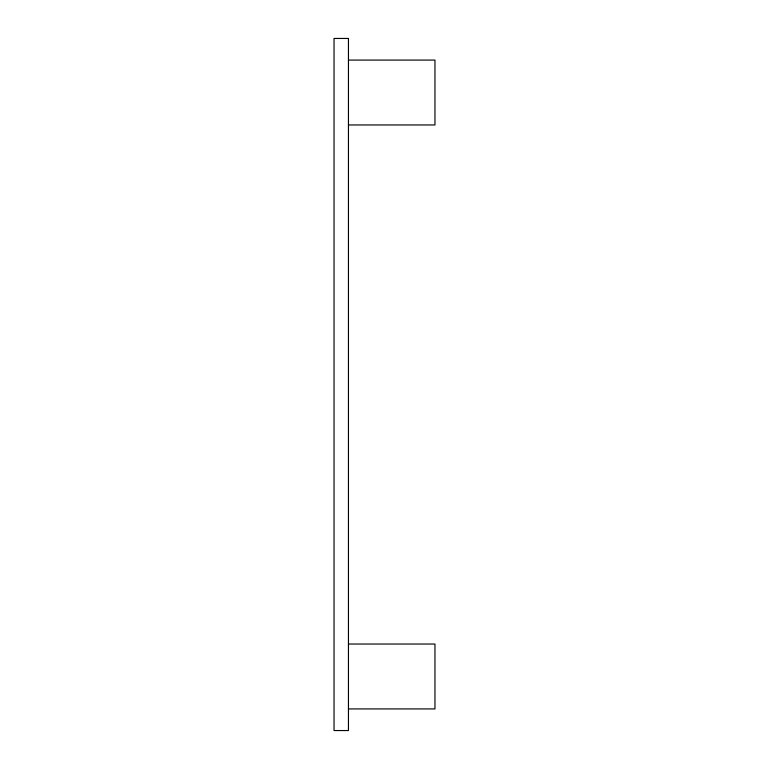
<?xml version="1.0" encoding="UTF-8"?>
<svg xmlns="http://www.w3.org/2000/svg" width="769" height="769" viewBox="0 0 769 769"><rect width="100%" height="100%" fill="white"/><g stroke="black" fill="none" stroke-linecap="round" stroke-linejoin="round"><path stroke-width="1.15" d="M348.453 60.078L434.966 60.078L434.966 124.963L348.453 124.963M348.453 644.038L434.966 644.038L434.966 708.922L348.453 708.922M348.453 38.45L334.034 38.45L334.034 730.55L348.453 730.55L348.453 38.45"/></g></svg>
